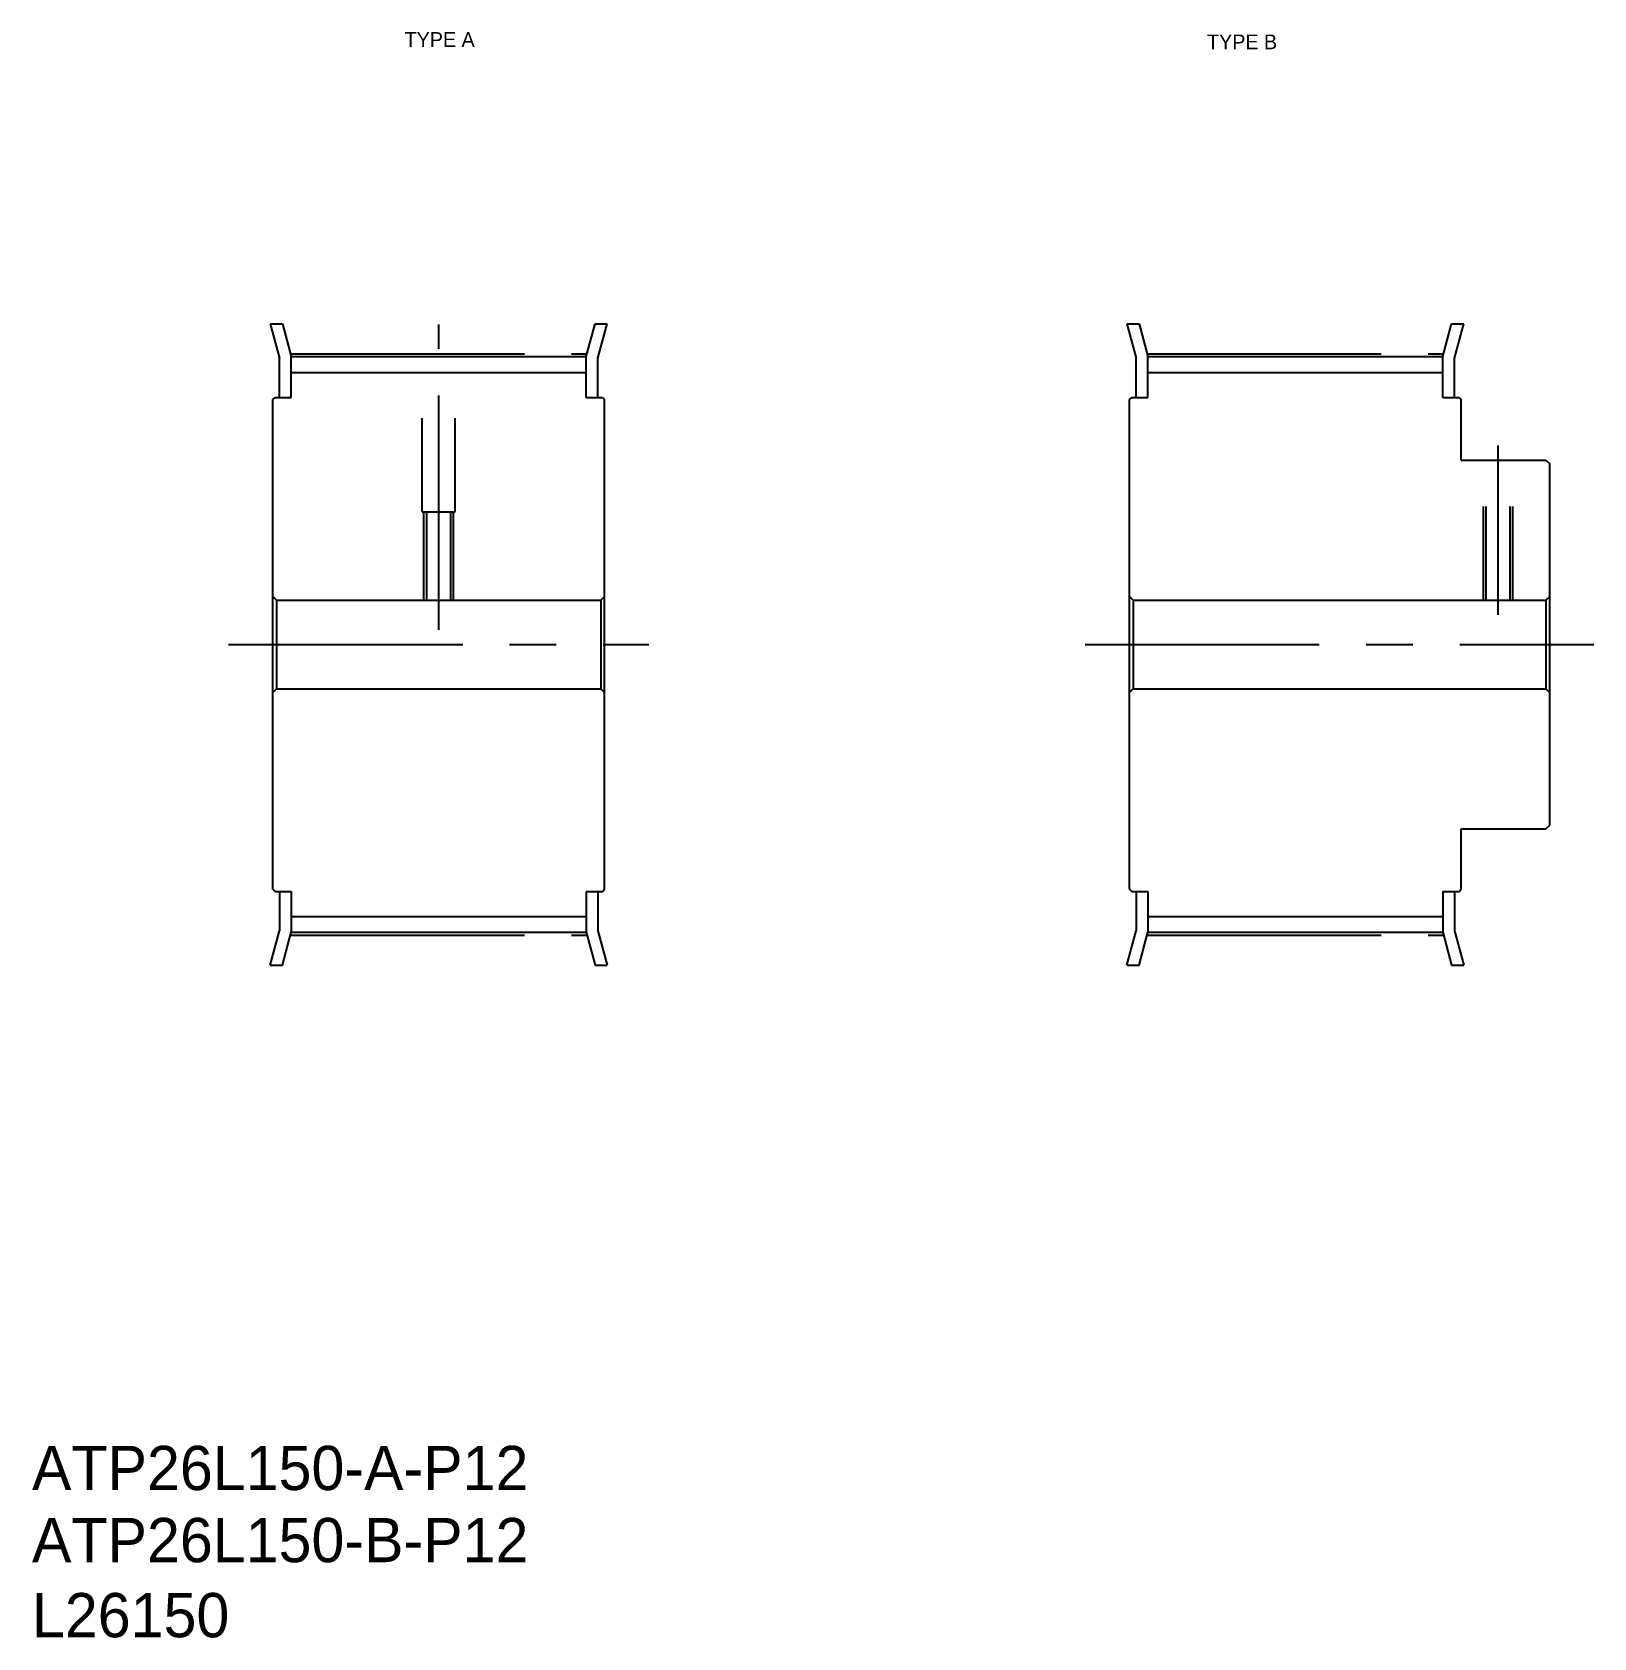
# Model space of a CAD drawing. Extents: x -286 to -74, y -61 to 157.
import ezdxf

# ---------------------------------------------------------------- set-up
doc = ezdxf.new("R2010")
doc.units = 0
doc.linetypes.add('CENTER', pattern=[50.8, 31.75, -6.35, 6.35, -6.35])
doc.linetypes.add('DASHED', pattern=[19.05, 12.7, -6.35])
doc.layers.get('0').update_dxf_attribs({"linetype": 'CONTINUOUS'})
doc.layers.add('CENTER', color=1, linetype='CENTER')

msp = doc.modelspace()

# ---------------------------------------------------------------- linework, layer by layer
for p, q in [((-253.66, 117.33), (-252.41, 112.65)), ((-253.66, 117.33), (-252, 117.33)), ((-252, 117.33), (-250.81, 112.86)), ((-210.81, 112.86), (-209.61, 117.33)), ((-209.61, 117.33), (-207.96, 117.33)), ((-209.21, 112.65), (-207.96, 117.33)), ((-137.45, 117.33), (-135.8, 117.33)), ((-137.45, 117.33), (-136.2, 112.65)), ((-135.8, 117.33), (-134.6, 112.86)), ((-94.6, 112.86), (-93.41, 117.33)), ((-93.41, 117.33), (-91.75, 117.33)), ((-93, 112.65), (-91.75, 117.33)), ((-252.41, 107.33), (-252.41, 112.65)), ((-250.81, 112.86), (-210.81, 112.86)), ((-250.81, 107.33), (-250.81, 112.86)), ((-210.81, 107.33), (-210.81, 112.86)), ((-209.21, 107.33), (-209.21, 112.65)), ((-136.2, 107.33), (-136.2, 112.65)), ((-134.6, 112.86), (-94.6, 112.86)), ((-134.6, 107.33), (-134.6, 112.86)), ((-94.6, 107.33), (-94.6, 112.86)), ((-93, 107.33), (-93, 112.65)), ((-250.81, 110.73), (-210.81, 110.73)), ((-134.6, 110.73), (-94.6, 110.73)), ((-253.31, 107.03), (-253.01, 107.33)), ((-253.31, 40.63), (-253.31, 107.03)), ((-253.01, 107.33), (-250.81, 107.33)), ((-210.81, 107.33), (-208.61, 107.33)), ((-208.61, 107.33), (-208.31, 107.03)), ((-208.31, 40.63), (-208.31, 107.03)), ((-137.1, 107.03), (-136.8, 107.33)), ((-137.1, 40.63), (-137.1, 107.03)), ((-136.8, 107.33), (-134.6, 107.33)), ((-94.6, 107.33), (-92.4, 107.33)), ((-92.4, 107.33), (-92.1, 107.03)), ((-92.1, 98.83), (-92.1, 107.03)), ((-92.1, 98.83), (-80.6, 98.83)), ((-80.6, 98.83), (-80.1, 98.33)), ((-80.1, 49.33), (-80.1, 98.33)), ((-253.31, 80.33), (-252.81, 79.83)), ((-252.81, 79.83), (-208.81, 79.83)), ((-252.81, 79.83), (-252.81, 67.83)), ((-208.31, 80.33), (-208.81, 79.83)), ((-208.81, 79.83), (-208.81, 67.83)), ((-137.1, 80.33), (-136.6, 79.83)), ((-136.6, 79.83), (-80.6, 79.83)), ((-136.6, 79.83), (-136.6, 67.83)), ((-80.6, 79.83), (-80.1, 80.33)), ((-80.6, 79.83), (-80.6, 67.83)), ((-253.31, 67.33), (-252.81, 67.83)), ((-252.81, 67.83), (-208.81, 67.83)), ((-208.31, 67.33), (-208.81, 67.83)), ((-137.1, 67.33), (-136.6, 67.83)), ((-136.6, 67.83), (-80.6, 67.83)), ((-80.6, 67.83), (-80.1, 67.33)), ((-92.1, 48.83), (-80.6, 48.83)), ((-92.1, 40.63), (-92.1, 48.83)), ((-80.6, 48.83), (-80.1, 49.33)), ((-253.31, 40.63), (-253.01, 40.33)), ((-253.01, 40.33), (-250.81, 40.33)), ((-252.41, 40.33), (-252.41, 35)), ((-250.81, 40.33), (-250.81, 34.79)), ((-210.81, 40.33), (-210.81, 34.79)), ((-210.81, 40.33), (-208.61, 40.33)), ((-209.21, 40.33), (-209.21, 35)), ((-208.61, 40.33), (-208.31, 40.63)), ((-137.1, 40.63), (-136.8, 40.33)), ((-136.8, 40.33), (-134.6, 40.33)), ((-136.2, 40.33), (-136.2, 35)), ((-134.6, 40.33), (-134.6, 34.79)), ((-94.6, 40.33), (-94.6, 34.79)), ((-94.6, 40.33), (-92.4, 40.33)), ((-93, 40.33), (-93, 35)), ((-92.4, 40.33), (-92.1, 40.63)), ((-253.66, 30.33), (-252.41, 35)), ((-250.81, 36.92), (-210.81, 36.92)), ((-209.21, 35), (-207.96, 30.33)), ((-137.45, 30.33), (-136.2, 35)), ((-134.6, 36.92), (-94.6, 36.92)), ((-93, 35), (-91.75, 30.33)), ((-252, 30.33), (-250.81, 34.79)), ((-250.81, 34.79), (-210.81, 34.79)), ((-210.81, 34.79), (-209.61, 30.33)), ((-135.8, 30.33), (-134.6, 34.79)), ((-134.6, 34.79), (-94.6, 34.79)), ((-94.6, 34.79), (-93.41, 30.33)), ((-253.66, 30.33), (-252, 30.33)), ((-209.61, 30.33), (-207.96, 30.33)), ((-137.45, 30.33), (-135.8, 30.33)), ((-93.41, 30.33), (-91.75, 30.33))]:
    msp.add_line(p, q)
at = {"color": 3, "linetype": 'DASHED'}
for p, q in [((-233.06, 91.83), (-233.06, 110.73)), ((-228.56, 91.83), (-228.56, 110.73)), ((-89.1, 79.83), (-89.1, 98.83)), ((-88.72, 79.83), (-88.72, 98.83)), ((-85.48, 79.83), (-85.48, 98.83)), ((-85.1, 79.83), (-85.1, 98.83)), ((-233.06, 91.83), (-228.56, 91.83)), ((-232.81, 79.83), (-232.81, 91.83)), ((-232.43, 79.83), (-232.43, 91.83)), ((-229.19, 79.83), (-229.19, 91.83)), ((-228.81, 79.83), (-228.81, 91.83))]:
    msp.add_line(p, q, dxfattribs=at)
at = {"layer": 'CENTER', "color": 1, "linetype": 'CENTER'}
for p, q in [((-230.81, 75.83), (-230.81, 117.24)), ((-250.91, 113.24), (-210.71, 113.24)), ((-134.7, 113.24), (-94.5, 113.24)), ((-87.1, 77.83), (-87.1, 100.83)), ((-259.31, 73.83), (-202.31, 73.83)), ((-143.1, 73.83), (-74.1, 73.83)), ((-250.91, 34.41), (-210.71, 34.41)), ((-134.7, 34.41), (-94.5, 34.41))]:
    msp.add_line(p, q, dxfattribs=at)

# ---------------------------------------------------------------- texts
for s, p in [('TYPE A', (-235.44, 154.87)), ('TYPE B', (-126.58, 154.55))]:
    msp.add_text(s, height=2).set_placement(p)
at = {"color": 7, "linetype": 'CONTINUOUS'}
for s, p in [('ATP26L150-A-P12', (-285.99, -40.85)), ('ATP26L150-B-P12', (-285.99, -50.63)), ('L26150', (-285.99, -60.81))]:
    msp.add_text(s, height=6, dxfattribs=at).set_placement(p)

doc.saveas('drawing.dxf')
